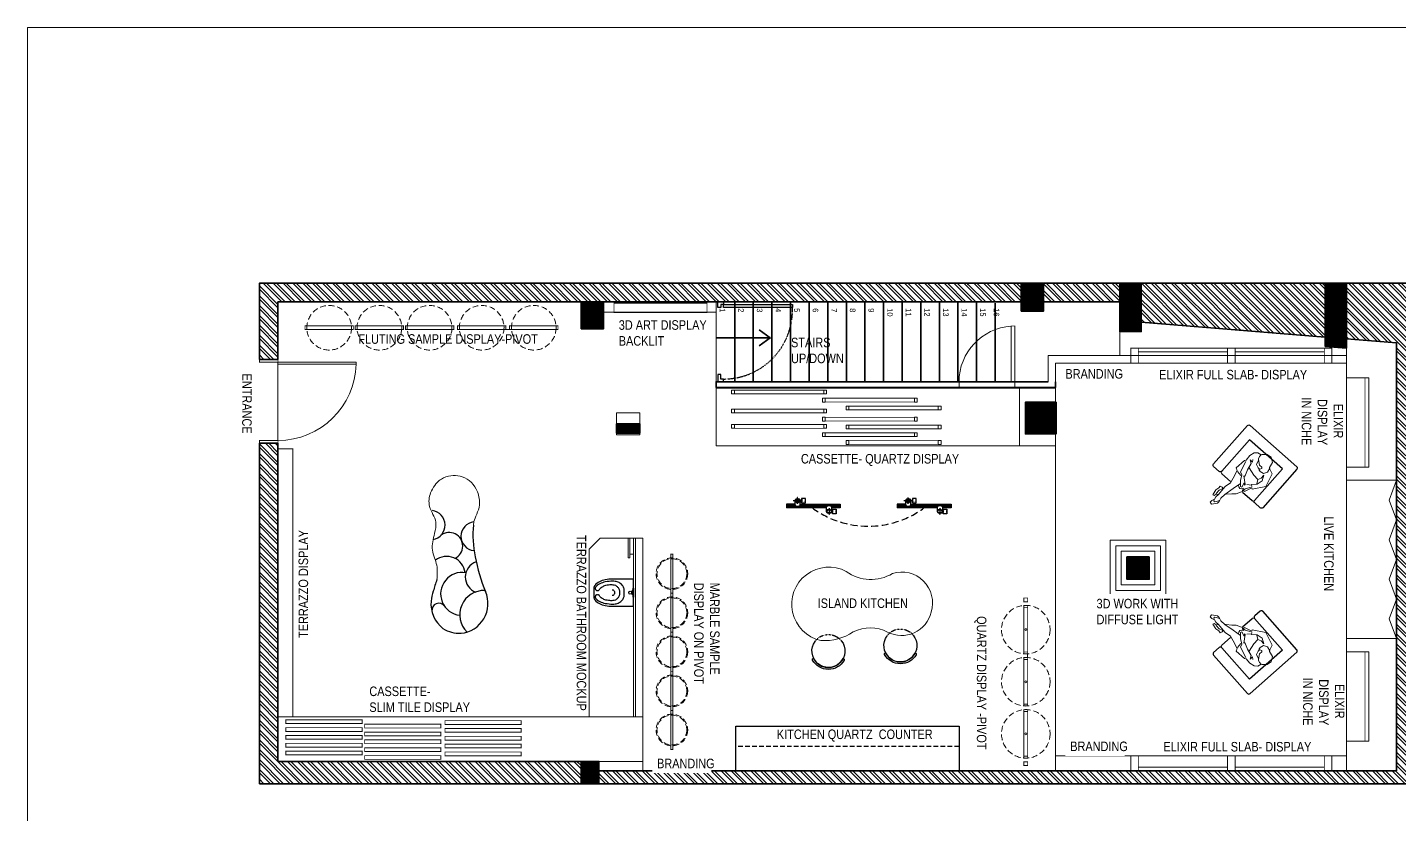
# Model space of a CAD drawing. Header units: inches. Extents: x -109431 to 29005, y -34715 to -1756.
# Drawn here: x -54968 to -54230, y -12244 to -11821 of the extents above; entities that cross this region are included whole.
import ezdxf
from ezdxf.lldxf.tags import DXFTag

# ---------------------------------------------------------------- set-up
doc = ezdxf.new("R2010")
doc.units = ezdxf.units.IN
doc.header["$LTSCALE"] = 0.05
doc.header["$MEASUREMENT"] = 0
doc.linetypes.add('A2-XREF-115_FURN$0$HIDDEN', pattern=[0.375, 0.25, -0.125])
doc.linetypes.add('ACAD_ISO03W100', pattern=[30, 12, -18])
for name, color, linetype, lineweight in [('A-PEOPLE', 12, 'Continuous', 20), ('Electrical ceiling fixture', 144, 'Continuous', 15), ('FURNITURE', 1, 'Continuous', 18), ('hatch', 7, 'Continuous', 25), ('WALL', 7, 'Continuous', 35)]:
    doc.layers.add(name, color=color, linetype=linetype, lineweight=lineweight)
for name, color, linetype in [('Column', 6, 'Continuous'), ('Dim', 4, 'Continuous'), ('Door', 3, 'Continuous'), ('Electrical Ceiling Fixtures', 150, 'Continuous'), ('Flooring Layout', 7, 'Continuous'), ('Furniture text & dimension', 7, 'Continuous'), ('T-furniture', 7, 'Continuous'), ('text', 4, 'Continuous')]:
    doc.layers.add(name, color=color, linetype=linetype)
doc.styles.add('4MMOF3-8', font='ARIALN.TTF', dxfattribs={"height": 5.12})
doc.styles.add('PDF Arial', font='arial.ttf')
doc.styles.get("Standard").update_dxf_attribs({"font": 'stylu.ttf', "height": 6})
tags = doc.linetypes.add('A2-XREF-115_FURN$0$DASHED', pattern=[0.75, 0.5, -0.25]).pattern_tags.tags
tags[6:7] = [DXFTag(74, 4), DXFTag(75, 0), DXFTag(340, '0'), DXFTag(46, 1.0), DXFTag(50, 0.0), DXFTag(44, 0.0), DXFTag(45, 0.0)]
tags[4:5] = [DXFTag(74, 4), DXFTag(75, 0), DXFTag(340, '0'), DXFTag(46, 1.0), DXFTag(50, 0.0), DXFTag(44, 0.0), DXFTag(45, 0.0)]
doc.dimstyles.new('STANDARD$0', dxfattribs={"dimscale": 0, "dimtxt": 4, "dimasz": 0.5, "dimexe": 0, "dimexo": 0, "dimgap": 0, "dimtad": 0, "dimzin": 0, "dimdsep": 46, "dimlunit": 4, "dimtxsty": 'Standard', "dimblk": 'ARCHTICK', "dimcen": 0.09375, "dimclrd": 256, "dimclre": 8, "dimclrt": 7, "dimadec": 0, "dimazin": 0, "dimtfac": 1, "dimtofl": 0, "dimtmove": 1, "dimatfit": 3, "dimldrblk": 'OBLIQUE', "dimfxl": 0.1875, "dimtolj": 1, "dimtzin": 0, "dimlwd": -1, "dimlwe": -1, "dimarcsym": 0})
pattern_1 = [(315, (-50452.6624, 72304.417), (2.65165043, 2.65165043), []), (315, (-50452.6624, 72302.6493), (2.65165043, 2.65165043), [])]
pattern_2 = [(315, (-50452.66244, 72304.41709), (0.08838834765, 0.08838834765), [])]

# ---------------------------------------------------------------- blocks, each defined once
blk = doc.blocks.new('_ArchTick')
at = {"color": 0, "const_width": 0.15}
blk.add_lwpolyline([(-0.5, -0.5), (0.5, 0.5)], dxfattribs=at)
blk = doc.blocks.new('A$7E7C19E2B201E1')
at = {"color": 11}
blk.add_lwpolyline([(-219, -370, 0.428876), (-236, -397, 0.57735), (245, -381, 0.536088), (227, -355, -0.615882)], format="xyb", close=True, dxfattribs=at)
at = {"color": 6}
blk.add_arc((0, -250), 250, 142.6792, 37.3208, dxfattribs=at)
at = {"color": 1, "linetype": 'ACAD_ISO03W100', "ltscale": 3}
blk.add_arc((0, -250), 250, 37.3028, 142.6972, dxfattribs=at)
blk = doc.blocks.new('A$C9f012d1b')
at = {"layer": 'A-PEOPLE', "color": 1, "lineweight": 0}
blk.add_lwpolyline([(736, 178), (755, 204), (786, 212), (795, 233), (715, 244), (669, 233), (639, 235), (631, 208), (637, 180), (597, 183), (509, 162), (437, 176), (326, 204), (305, 239), (156, 220), (137, 204), (59, 210), (-10, 187), (-44, 153), (-53, 99), (-65, 96), (-111, 42), (-120, -21), (-78, -82), (0, -99), (15, -116), (40, -183), (227, -232), (378, -120), (370, -103), (473, -63), (471, -51), (572, 4), (610, 46), (667, 101), (683, 113), (755, 119), (784, 115), (805, 109), (837, 111), (900, 159), (892, 191), (858, 191), (822, 178), (786, 183)], close=True, dxfattribs=at)
for points in [[(69, 145), (101, 122), (95, 168), (126, 122), (225, 105), (313, 71), (318, 86), (395, -5), (408, -2), (387, 23), (452, 6), (458, 23), (395, 80), (326, 115), (309, 157), (151, 197)], [(330, 193), (343, 120)], [(646, 193), (686, 210), (749, 210)], [(4, -108), (65, -120), (116, -91), (128, -40), (118, -7), (80, -30), (67, -19), (67, 25), (36, 65), (11, 94), (-19, 103), (-44, 101)], [(25, 82), (90, 61), (105, 14), (107, -11)], [(189, 107), (221, -11), (229, -91), (185, -110), (132, -110), (204, -145), (282, -122), (339, -68), (355, -91)], [(465, 56), (477, 40), (484, 12), (467, -9), (450, -21), (477, -26), (482, -34), (437, -45), (368, -91)], [(427, 54), (547, 82), (683, 113)], [(637, 180), (736, 178)], [(829, 174), (847, 164), (847, 151), (824, 132), (784, 111)], [(229, -91), (280, -118)], [(345, -74), (381, -23)]]:
    blk.add_lwpolyline(points, dxfattribs=at)
blk = doc.blocks.new('A$C26633AF0')
at = {"layer": 'T-furniture', "color": 11}
blk.add_lwpolyline([(0, 10.5, 0.049648), (0.42, 6.25, 0.06346), (1.49, 3.08, 0.103485), (3.38, 0.63, 0.178458), (5.1, 0), (9.9, 0, 0.178458), (11.62, 0.63, 0.103485), (13.51, 3.08, 0.06346), (14.58, 6.25, 0.049648), (15, 10.5), (15, 22), (0, 22)], format="xyb", close=True, dxfattribs=at)
at = {"layer": 'T-furniture', "color": 1}
blk.add_lwpolyline([(10.58, 0.94, 0.103485), (12.37, 3.25, 0.06346), (13.41, 6.33, 0.049648), (13.82, 10.5, 0.075858), (13.45, 12.95, 0.086069), (12.45, 14.9, 0.105985), (10.85, 16.27, 0.126201), (9.13, 16.72), (5.87, 16.72, 0.126201), (4.15, 16.27, 0.105985), (2.55, 14.9, 0.086069), (1.55, 12.95, 0.075858), (1.18, 10.5, 0.049648), (1.59, 6.33, 0.06346), (2.63, 3.25, 0.103485), (4.42, 0.94, 0.097511), (4.88, 0.75, 0.09808), (5.38, 0.75, 0.098895), (5.84, 0.93, 0.099479), (6.19, 1.28, 0.099479), (6.37, 1.73, 0.098895), (6.37, 2.23, 0.09808), (6.18, 2.69, 0.097511), (5.83, 3.04, -0.102445), (4.35, 4.55, -0.077884), (3.41, 6.69, -0.065096), (3.05, 9.46, -0.024284), (3.1, 10.5, -0.115331), (3.42, 11.88, -0.103946), (4.39, 13.11, -0.091071), (5.78, 13.9, -0.083675), (7.5, 14.19, -0.083675), (9.22, 13.9, -0.091071), (10.61, 13.11, -0.103946), (11.58, 11.88, -0.115331), (11.9, 10.5, -0.024284), (11.95, 9.46, -0.065096), (11.59, 6.69, -0.077884), (10.65, 4.55, -0.102445), (9.17, 3.04, 0.097511), (8.82, 2.69, 0.09808), (8.63, 2.23, 0.098895), (8.63, 1.73, 0.099479), (8.81, 1.28, 0.099479), (9.16, 0.93, 0.098895), (9.62, 0.75, 0.09808), (10.12, 0.75, 0.097511)], format="xyb", close=True, dxfattribs=at)
at = {"layer": 'T-furniture', "color": 1, "ltscale": 2}
for points in [[(5.08, 21.72), (5.08, 22), (9.92, 22), (9.92, 21.72)], [(6.09, 21.44), (6.09, 21.71), (8.68, 21.71), (8.68, 21.44)]]:
    blk.add_lwpolyline(points, close=True, dxfattribs=at)
at = {"layer": 'T-furniture', "color": 1}
blk.add_lwpolyline([(5.87, 10.04, -0.111064), (5.99, 10.58, -0.102841), (6.35, 11.05, -0.093011), (6.87, 11.35, -0.087082), (7.5, 11.47, -0.087082), (8.13, 11.35, -0.093011), (8.65, 11.05, -0.102841), (9.01, 10.58, -0.111064), (9.13, 10.04, -0.111064)], format="xyb", dxfattribs=at)
blk.add_circle((7.5, 20.12), 0.816, dxfattribs=at)
at = {"layer": 'T-furniture', "color": 1, "ltscale": 2}
blk.add_arc((7.39, 24.57), 3.39, 247.52123, 292.47877, dxfattribs=at)
blk = doc.blocks.new('TRACK 2 LIGHT')
at = {"layer": 'Electrical Ceiling Fixtures'}
for p, q in [((20360.59, -13284.99), (20360.59, -13280.49)), ((20360.59, -13280.49), (20362.6, -13280.49))]:
    blk.add_line(p, q, dxfattribs=at)
for points in [[(20360.59, -13280.49), (20360.59, -13284.99)], [(20361.28, -13280.49), (20361.28, -13285.22), (20361.28, -13285.14)], [(20361.9, -13302.26), (20361.9, -13280.49)], [(20362.6, -13301.95), (20362.6, -13280.49)], [(20360.35, -13286.46), (20357.02, -13286.46), (20357.02, -13286.38)], [(20357.49, -13290.72), (20357.49, -13288.71), (20359.89, -13288.71), (20359.89, -13290.8), (20357.49, -13290.72), (20357.49, -13290.64)], [(20358.73, -13287.78), (20358.65, -13287.78), (20358.57, -13287.78), (20358.49, -13287.7), (20358.42, -13287.7), (20358.42, -13287.62), (20358.34, -13287.62), (20358.34, -13287.54), (20358.26, -13287.54), (20358.26, -13287.47), (20358.18, -13287.47), (20358.18, -13287.39), (20358.18, -13287.31), (20358.11, -13287.31), (20358.11, -13287.23), (20358.11, -13287.16), (20358.03, -13287.16), (20358.03, -13287.08), (20358.03, -13287), (20358.03, -13286.92), (20357.95, -13286.85), (20357.95, -13286.77), (20357.95, -13286.69), (20357.95, -13286.61), (20357.95, -13286.54), (20357.95, -13286.46), (20357.95, -13286.38), (20357.95, -13286.3), (20357.95, -13286.23), (20357.95, -13286.15), (20357.95, -13286.07), (20358.03, -13286.07), (20358.03, -13285.99), (20358.03, -13285.92), (20358.03, -13285.84), (20358.11, -13285.76), (20358.11, -13285.68), (20358.11, -13285.61), (20358.18, -13285.61), (20358.18, -13285.53), (20358.18, -13285.45), (20358.26, -13285.45), (20358.26, -13285.37), (20358.34, -13285.37), (20358.34, -13285.3), (20358.42, -13285.3), (20358.49, -13285.22), (20358.57, -13285.22), (20358.65, -13285.22), (20358.65, -13285.14), (20358.73, -13285.14), (20358.73, -13285.22), (20358.8, -13285.22), (20358.88, -13285.22), (20358.96, -13285.22), (20358.96, -13285.3), (20359.04, -13285.3), (20359.04, -13285.37), (20359.11, -13285.37), (20359.11, -13285.45), (20359.19, -13285.45), (20359.19, -13285.53), (20359.27, -13285.53), (20359.27, -13285.61), (20359.27, -13285.68), (20359.35, -13285.68), (20359.35, -13285.76), (20359.35, -13285.84), (20359.35, -13285.92), (20359.42, -13285.92), (20359.42, -13285.99), (20359.42, -13286.07), (20359.42, -13286.15), (20359.42, -13286.23), (20359.42, -13286.3), (20359.42, -13286.38), (20359.5, -13286.38), (20359.5, -13286.46), (20359.5, -13286.54), (20359.42, -13286.61), (20359.42, -13286.69), (20359.42, -13286.77), (20359.42, -13286.85), (20359.42, -13286.92), (20359.42, -13287), (20359.35, -13287.08), (20359.35, -13287.16), (20359.35, -13287.23), (20359.27, -13287.31), (20359.27, -13287.39), (20359.19, -13287.39), (20359.19, -13287.47), (20359.19, -13287.54), (20359.11, -13287.54), (20359.11, -13287.62), (20359.04, -13287.62), (20359.04, -13287.7), (20358.96, -13287.7), (20358.88, -13287.7), (20358.88, -13287.78), (20358.8, -13287.78), (20358.73, -13287.78), (20358.73, -13287.7)], [(20358.73, -13288.71), (20358.73, -13284.21), (20358.73, -13284.13)], [(20358.73, -13284.99), (20360.66, -13284.99), (20361.13, -13285.14), (20361.44, -13285.53), (20361.67, -13286.15), (20361.67, -13286.77), (20361.44, -13287.39), (20361.13, -13287.85), (20360.74, -13287.93), (20358.73, -13288.01)], [(20360.59, -13287.93), (20360.59, -13309.47), (20362.6, -13309.47), (20362.6, -13304.98)], [(20361.28, -13287.7), (20361.28, -13309.47), (20361.9, -13309.47), (20361.9, -13304.67), (20361.9, -13304.59)], [(20364.46, -13304.98), (20362.44, -13304.98), (20362.06, -13304.82), (20361.75, -13304.43), (20361.51, -13303.81), (20361.51, -13303.12), (20361.75, -13302.57), (20362.06, -13302.11), (20362.44, -13301.95), (20364.46, -13301.95)], [(20362.83, -13303.5), (20366.09, -13303.43), (20366.09, -13303.35)], [(20364.46, -13302.19), (20364.54, -13302.19), (20364.61, -13302.19), (20364.69, -13302.19), (20364.69, -13302.26), (20364.77, -13302.26), (20364.77, -13302.34), (20364.85, -13302.34), (20364.85, -13302.42), (20364.92, -13302.42), (20364.92, -13302.5), (20365, -13302.5), (20365, -13302.57), (20365.08, -13302.65), (20365.08, -13302.73), (20365.08, -13302.81), (20365.16, -13302.81), (20365.16, -13302.88), (20365.16, -13302.96), (20365.16, -13303.04), (20365.16, -13303.12), (20365.23, -13303.12), (20365.23, -13303.19), (20365.23, -13303.27), (20365.23, -13303.35), (20365.23, -13303.43), (20365.23, -13303.5), (20365.23, -13303.58), (20365.23, -13303.66), (20365.23, -13303.74), (20365.23, -13303.81), (20365.16, -13303.89), (20365.16, -13303.97), (20365.16, -13304.05), (20365.16, -13304.12), (20365.08, -13304.12), (20365.08, -13304.2), (20365.08, -13304.28), (20365, -13304.36), (20365, -13304.43), (20364.92, -13304.43), (20364.92, -13304.51), (20364.85, -13304.59), (20364.77, -13304.67), (20364.69, -13304.67), (20364.69, -13304.74), (20364.61, -13304.74), (20364.54, -13304.74), (20364.46, -13304.74), (20364.38, -13304.74), (20364.3, -13304.74), (20364.23, -13304.74), (20364.23, -13304.67), (20364.15, -13304.67), (20364.15, -13304.59), (20364.07, -13304.59), (20364.07, -13304.51), (20363.99, -13304.51), (20363.99, -13304.43), (20363.92, -13304.36), (20363.92, -13304.28), (20363.84, -13304.28), (20363.84, -13304.2), (20363.84, -13304.12), (20363.84, -13304.05), (20363.76, -13304.05), (20363.76, -13303.97), (20363.76, -13303.89), (20363.76, -13303.81), (20363.76, -13303.74), (20363.68, -13303.66), (20363.68, -13303.58), (20363.68, -13303.5), (20363.68, -13303.43), (20363.68, -13303.35), (20363.68, -13303.27), (20363.76, -13303.19), (20363.76, -13303.12), (20363.76, -13303.04), (20363.76, -13302.96), (20363.76, -13302.88), (20363.84, -13302.88), (20363.84, -13302.81), (20363.84, -13302.73), (20363.84, -13302.65), (20363.92, -13302.65), (20363.92, -13302.57), (20363.92, -13302.5), (20363.99, -13302.5), (20363.99, -13302.42), (20364.07, -13302.42), (20364.07, -13302.34), (20364.15, -13302.34), (20364.15, -13302.26), (20364.23, -13302.26), (20364.23, -13302.19), (20364.3, -13302.19), (20364.38, -13302.19), (20364.46, -13302.19), (20364.46, -13302.11)], [(20365.7, -13307.3), (20365.7, -13305.29), (20363.3, -13305.29), (20363.3, -13307.3), (20365.7, -13307.3), (20365.7, -13307.22)]]:
    blk.add_lwpolyline(points, dxfattribs=at)
for points in [[(20358.73, -13288.01), (20358.26, -13287.85), (20357.95, -13287.39), (20357.8, -13286.85), (20357.8, -13286.15), (20357.95, -13285.53), (20358.26, -13285.14), (20358.73, -13284.99), (20359.11, -13285.14), (20359.42, -13285.53), (20359.66, -13286.15), (20359.66, -13286.77), (20359.42, -13287.39), (20359.11, -13287.85)], [(20364.46, -13301.95), (20364.85, -13302.11), (20365.23, -13302.5), (20365.39, -13303.12), (20365.39, -13303.81), (20365.23, -13304.36), (20364.92, -13304.82), (20364.46, -13304.98), (20364.07, -13304.82), (20363.76, -13304.43), (20363.53, -13303.81), (20363.53, -13303.12), (20363.68, -13302.5), (20364.07, -13302.11)]]:
    blk.add_lwpolyline(points, close=True, dxfattribs=at)
at = {"layer": 'Electrical Ceiling Fixtures', "char_height": 1.289, "attachment_point": 4, "rotation": 89.8002, "style": 'PDF Arial'}
for insert in [(20358.59, -13290.64), (20364.59, -13307.14)]:
    blk.add_mtext('L1', dxfattribs=dict(at, insert=insert))

msp = doc.modelspace()

# ---------------------------------------------------------------- hatches: boundary and pattern name
at = {"layer": 'Column', "ltscale": 0.25}
h = msp.add_hatch(dxfattribs=at)
h.set_pattern_fill('ANSI31', color=1, angle=270)
h.set_pattern_definition(pattern_2)
h.paths.add_polyline_path([(-54421.71491, -11973.88316), (-54421.71491, -11958.88316), (-54433.71491, -11958.88316), (-54433.71491, -11973.88316)])
h = msp.add_hatch(dxfattribs=at)
h.set_pattern_fill('ANSI31', color=1, angle=270)
h.set_pattern_definition(pattern_2)
h.paths.add_polyline_path([(-54369.21491, -11984.88316), (-54369.21491, -11958.88316), (-54380.71491, -11958.88316), (-54380.71491, -11984.88316)])
h = msp.add_hatch(dxfattribs=at)
h.set_pattern_fill('ANSI31', color=1, angle=270)
h.set_pattern_definition(pattern_2)
h.paths.add_polyline_path([(-54258.91861, -11993.76919), (-54258.91861, -11958.88316), (-54270.41861, -11958.88316), (-54270.41861, -11992.84269)])
h = msp.add_hatch(dxfattribs=at)
h.set_pattern_fill('ANSI31', color=1, angle=270)
h.paths.add_polyline_path([(-54658.21491, -11983.38316), (-54658.21491, -11968.88316), (-54670.21491, -11968.88316), (-54670.21491, -11983.38316)])
h = msp.add_hatch(dxfattribs=at)
h.set_pattern_fill('ANSI31', color=1, angle=270)
h.paths.add_polyline_path([(-54417.71494, -12039.88316), (-54417.71491, -12032.88316), (-54431.46491, -12032.88316), (-54431.46491, -12039.88316)])
h.paths.add_polyline_path([(-54414.96491, -12039.88316), (-54414.96491, -12032.88316), (-54417.71491, -12032.88316), (-54417.71494, -12039.88316)])
h.paths.add_polyline_path([(-54417.71491, -12032.88316), (-54414.96491, -12032.88316), (-54414.96491, -12022.88316), (-54431.46491, -12022.88316), (-54431.46491, -12032.88316)])
h = msp.add_hatch(dxfattribs=at)
h.set_pattern_fill('ANSI31', color=1, angle=270)
h.paths.add_polyline_path([(-54638.71491, -12039.38316), (-54638.71491, -12034.38316), (-54651.21491, -12034.38316), (-54651.21491, -12039.38316)])
h = msp.add_hatch(dxfattribs=at)
h.set_pattern_fill('ANSI31', color=1, angle=270)
h.paths.add_polyline_path([(-54369.21813, -12117.94444), (-54369.21813, -12105.94444), (-54376.91861, -12105.94444), (-54376.91861, -12117.94444)])
h.paths.add_polyline_path([(-54364.91861, -12117.94444), (-54364.91861, -12106.94444), (-54369.21813, -12106.94444), (-54369.21813, -12117.94444)])
h.paths.add_polyline_path([(-54364.91861, -12106.94444), (-54364.91861, -12105.94444), (-54369.21813, -12105.94444), (-54369.21813, -12106.94444)])
h = msp.add_hatch(dxfattribs=at)
h.set_pattern_fill('ANSI31', color=1, angle=270)
h.paths.add_polyline_path([(-54660.71534, -12227.88316), (-54660.71534, -12215.88316), (-54670.24885, -12215.88316), (-54670.24885, -12227.88316)])
at = {"layer": 'hatch', "ltscale": 0.25}
h = msp.add_hatch(dxfattribs=at)
h.set_pattern_fill('ANSI32', color=8, scale=10, angle=270)
h.set_pattern_definition(pattern_1)
h.paths.add_polyline_path([(-54670.21491, -11968.88316), (-54670.21491, -11958.88316), (-54843.21491, -11958.88316), (-54843.21491, -11999.88316), (-54833.21491, -11999.88316), (-54833.21491, -11968.88316)])
h = msp.add_hatch(dxfattribs=at)
h.set_pattern_fill('ANSI32', color=8, scale=10, angle=270)
h.set_pattern_definition(pattern_1)
h.paths.add_polyline_path([(-54658.21491, -11968.88316), (-54658.21491, -11958.88316), (-54670.21491, -11958.88316), (-54670.21491, -11968.88316)])
h = msp.add_hatch(dxfattribs=at)
h.set_pattern_fill('ANSI32', color=8, scale=10, angle=270)
h.set_pattern_definition(pattern_1)
h.paths.add_polyline_path([(-54231.91861, -11990.94444), (-54231.91861, -12220.94444), (-54660.71534, -12220.88316), (-54660.71534, -12227.88316), (-54221.91861, -12227.88316), (-54221.91861, -11958.88316), (-54404.69615, -11958.88316), (-54404.69615, -11968.88316), (-54380.71491, -11968.88316), (-54369.21491, -11968.88316), (-54369.21491, -11979.88316), (-54270.41861, -11987.84269), (-54258.91861, -11988.76919)])
h.paths.add_polyline_path([(-54259.33305, -11987.73849), (-54259.33305, -11994.82989), (-54251.09022, -11994.82989), (-54251.09022, -11987.73849)], flags=24)
h = msp.add_hatch(dxfattribs=at)
h.set_pattern_fill('ANSI32', color=8, scale=10, angle=270)
h.set_pattern_definition(pattern_1)
h.paths.add_polyline_path([(-54462.00485, -11968.88316), (-54462.00485, -11958.88316), (-54597.71491, -11958.88316), (-54639.21491, -11958.88316), (-54658.21491, -11958.88316), (-54658.21491, -11968.88316), (-54639.21491, -11968.88316), (-54597.71491, -11968.88316)])
h = msp.add_hatch(dxfattribs=at)
h.set_pattern_fill('ANSI32', color=8, scale=10, angle=270)
h.set_pattern_definition(pattern_1)
h.paths.add_polyline_path([(-54421.71491, -11973.88316), (-54421.71491, -11968.88316), (-54404.69615, -11968.88316), (-54404.69615, -11958.88316), (-54462.00485, -11958.88316), (-54462.00485, -11968.88316), (-54447.71491, -11968.88316), (-54433.71491, -11968.88316), (-54433.71491, -11973.88316)])
h = msp.add_hatch(dxfattribs=at)
h.set_pattern_fill('ANSI32', color=8, scale=10, angle=270)
h.set_pattern_definition(pattern_1)
h.paths.add_polyline_path([(-54670.24885, -12227.88316), (-54670.24885, -12215.88316), (-54833.21491, -12215.88316), (-54833.21491, -12044.88316), (-54843.21491, -12044.88316), (-54843.21491, -12227.88316)])

# ---------------------------------------------------------------- linework, layer by layer
at = {"color": 11}
for points in [[(-54285.5688, -12058.88597), (-54303.84411, -12079.5139, -0.414213562), (-54305.23351, -12079.59792), (-54308.18036, -12076.98716, -0.414213562), (-54308.26438, -12075.59776), (-54293.25252, -12058.65339), (-54310.94817, -12042.97593), (-54325.96004, -12059.9203, -0.414213562), (-54327.34944, -12060.00432), (-54330.29629, -12057.39356, -0.414213562), (-54330.38031, -12056.00416), (-54312.105, -12035.37623, -0.414213562), (-54310.7156, -12035.29221), (-54285.65282, -12057.49656, -0.414213562)], [(-54285.5688, -12155.82112), (-54303.84411, -12135.19319, 0.414213562), (-54305.23351, -12135.10917), (-54308.18036, -12137.71993, 0.414213562), (-54308.26438, -12139.10933), (-54293.25252, -12156.0537), (-54310.94817, -12171.73117), (-54325.96004, -12154.78679, 0.414213562), (-54327.34944, -12154.70277), (-54330.29629, -12157.31353, 0.414213562), (-54330.38031, -12158.70293), (-54312.105, -12179.33086, 0.414213562), (-54310.7156, -12179.41488), (-54285.65282, -12157.21053, 0.414213562)]]:
    msp.add_lwpolyline(points, format="xyb", close=True, dxfattribs=at)
at = {"color": 6}
for points in [[(-54314.70922, -12071.20291), (-54309.65378, -12075.68178, 0.414213562), (-54308.26438, -12075.59776), (-54293.25252, -12058.65339), (-54310.9336, -12042.98884), (-54325.94546, -12059.93321, 0.414213562), (-54325.86144, -12061.32261), (-54321.18383, -12065.46674)], [(-54314.70922, -12143.50418), (-54309.65378, -12139.02531, -0.414213562), (-54308.26438, -12139.10933), (-54293.25252, -12156.0537), (-54310.9336, -12171.71825), (-54325.94546, -12154.77388, -0.414213562), (-54325.86144, -12153.38448), (-54321.18383, -12149.24035)]]:
    msp.add_lwpolyline(points, format="xyb", dxfattribs=at)
at = {"color": 244, "lineweight": 30, "ltscale": 50, "true_color": 0x991b1e}
for centre, radius, start, end in [((-54751.35969, -12088.87434), 7.9465, 280.90039772, 81.90428503), ((-54727.1032, -12094.90585), 7.74125, 95.76788184, 264.32778076), ((-54741.17405, -12100.10887), 7.25568, 294.50387223, 127.97352409), ((-54670.09753, -12094.21092), 58.35224, 174.7125367, 191.52986751), ((-54742.50362, -12115.6026), 9.89371, 6.92579636, 128.02881407), ((-54723.83074, -12116.80271), 8.69852, 109.24907711, 249.62967375), ((-54624.1512, -12085.50695), 105.11319, 191.17263727, 201.85793881), ((-54734.23666, -12125.84428), 11.53989, 79.90649738, 263.5789485), ((-54721.57791, -12133.62812), 29.60893, 161.86525537, 172.40765028), ((-54679.289, -12142.30846), 72.66532, 160.57748444, 165.74235117), ((-54722.50466, -12137.05371), 13.02511, 87.54446928, 225.66581787), ((-54736.32969, -12131.09926), 15.98454, 275.45789924, 23.82938787), ((-54734.13815, -12131.15778), 16.8509, 175.09195414, 231.91624339), ((-54746.75445, -12134.59421), 3.73294, 35.29785122, 188.70555626), ((-54735.67657, -12130.72305), 16.31136, 237.11874732, 273.04774605)]:
    msp.add_arc(centre, radius, start, end, dxfattribs=at)
at = {"layer": 'Door', "ltscale": 0.25}
for points in [[(-54596.70642, -11971.88316), (-54596.70642, -11968.88316), (-54593.70642, -11968.88316), (-54593.70642, -11970.38316), (-54595.20642, -11970.38316), (-54595.20642, -11971.88316)], [(-54556.70642, -11970.38316), (-54556.70642, -11971.88316), (-54593.70642, -11971.88316), (-54593.70642, -11970.38316)], [(-54596.70642, -12007.88316), (-54596.70642, -12011.88316), (-54593.70642, -12011.88316), (-54593.70642, -12010.38316), (-54595.20642, -12010.38316), (-54595.20642, -12007.88316)]]:
    msp.add_lwpolyline(points, close=True, dxfattribs=at)
at = {"layer": 'Door', "linetype": 'ACAD_ISO03W100', "ltscale": 0.25}
msp.add_arc((-54593.76564, -11973.27569), 37.10751, 270.09143649, 2.92343502, dxfattribs=at)
at = {"layer": 'Flooring Layout', "linetype": 'A2-XREF-115_FURN$0$HIDDEN', "ltscale": 300}
msp.add_arc((-54515.9617, -12038.95245), 50.53092, 233.61467785, 306.38532215, dxfattribs=at)
at = {"layer": 'FURNITURE', "ltscale": 50}
for p, q in [((-54833.21491, -11968.88316), (-54670.21491, -11968.88316)), ((-54597.65846, -12046.21542), (-54597.71491, -11968.88316)), ((-54708.71491, -11983.813), (-54710.71491, -11983.813)), ((-54380.71491, -11984.88316), (-54380.71491, -11997.76913)), ((-54382.63642, -11997.76913), (-54419.27966, -11997.76913)), ((-54419.27966, -11997.76913), (-54419.27966, -12011.88316)), ((-54258.9518, -11997.76913), (-54382.63642, -11997.76913)), ((-54258.9518, -12220.94058), (-54258.9518, -11993.76651)), ((-54833.21491, -12001.38316), (-54791.21491, -12001.38316)), ((-54833.21491, -12001.38316), (-54833.21491, -12043.38316)), ((-54791.21491, -12002.38316), (-54833.21491, -12002.38316)), ((-54791.21491, -12001.38316), (-54791.21491, -12002.38316)), ((-54382.63642, -12001.76913), (-54415.27966, -12001.76913)), ((-54415.27966, -12001.76913), (-54415.27966, -12015.21542)), ((-54258.9518, -12001.76913), (-54382.63642, -12001.76913)), ((-54266.77787, -12001.76913), (-54258.9518, -12001.76913)), ((-54467.15201, -12011.88316), (-54467.15201, -12014.88316)), ((-54437.15201, -12011.88316), (-54437.15201, -12014.88316)), ((-54246.93621, -12009.76741), (-54258.9518, -12009.76913)), ((-54246.93621, -12057.76741), (-54246.93621, -12009.76741)), ((-54434.65846, -12015.21542), (-54415.27966, -12015.21542)), ((-54434.65846, -12046.21542), (-54415.27966, -12046.21542)), ((-54246.93621, -12057.76741), (-54258.94494, -12057.76913)), ((-54258.93621, -12064.81219), (-54231.91962, -12064.81219)), ((-54231.91962, -12064.81219), (-54235.91949, -12075.44583)), ((-54231.91962, -12064.81219), (-54231.91861, -12149.88096)), ((-54231.91962, -12086.07948), (-54235.91949, -12075.44583)), ((-54231.91962, -12086.07948), (-54235.91949, -12096.71312)), ((-54666.03724, -12101.88316), (-54660.03724, -12095.88316)), ((-54666.03724, -12101.88316), (-54666.03724, -12180.24553)), ((-54666.03724, -12101.88316), (-54666.03724, -12191.88316)), ((-54641.03724, -12095.88316), (-54660.03724, -12095.88316)), ((-54645.03724, -12106.54316), (-54645.03724, -12095.88316)), ((-54644.03724, -12095.88316), (-54644.03724, -12106.54316)), ((-54642.03724, -12095.88316), (-54642.03724, -12191.88316)), ((-54637.03724, -12095.88316), (-54641.03724, -12095.88316)), ((-54641.03724, -12095.88316), (-54641.03724, -12107.52078)), ((-54637.03724, -12191.88316), (-54637.03724, -12095.88316)), ((-54231.91962, -12107.34677), (-54235.91949, -12096.71312)), ((-54645.03724, -12106.54316), (-54644.03724, -12106.54316)), ((-54644.03724, -12104.54316), (-54642.03724, -12104.54316)), ((-54642.03724, -12105.17938), (-54642.03724, -12145.17938)), ((-54231.91912, -12107.34658), (-54235.91899, -12117.98022)), ((-54231.91912, -12128.61386), (-54235.91899, -12117.98022)), ((-54231.91912, -12128.61386), (-54235.91899, -12139.24751)), ((-54231.91912, -12149.88115), (-54235.91899, -12139.24751)), ((-54258.93521, -12149.88096), (-54231.91861, -12149.88096)), ((-54258.93521, -12149.88096), (-54246.93521, -12149.88096)), ((-54430.25399, -12158.06193), (-54430.25399, -12160.06193)), ((-54246.93521, -12156.92574), (-54258.94393, -12156.92403)), ((-54246.93521, -12156.92574), (-54246.93521, -12204.92574)), ((-54671.65432, -12191.88316), (-54637.03724, -12191.88316)), ((-54246.93521, -12204.92574), (-54258.95079, -12204.92402)), ((-54637.03724, -12208.15701), (-54637.03906, -12220.88654)), ((-54258.9518, -12212.92402), (-54415.27966, -12212.92402)), ((-54266.77859, -12212.92402), (-54258.9518, -12212.92402)), ((-54246.93521, -12220.9423), (-54246.93521, -12220.94444))]:
    msp.add_line(p, q, dxfattribs=at)
at = {"layer": 'FURNITURE', "linetype": 'A2-XREF-115_FURN$0$DASHED', "ltscale": 250}
msp.add_line((-54415.27966, -12015.21542), (-54415.27966, -12220.91824), dxfattribs=at)
at = {"layer": 'FURNITURE', "ltscale": 50}
for points in [[(-54597.71491, -11968.88316), (-54658.21491, -11968.88316), (-54658.21491, -11974.53221), (-54597.71491, -11974.53221)], [(-54597.65846, -12015.21542), (-54434.65846, -12015.21542), (-54434.65846, -12046.21542), (-54597.65846, -12046.21542)], [(-54587.89178, -12018.33882), (-54589.39178, -12018.33882), (-54589.39178, -12016.33882), (-54587.89178, -12016.33882)], [(-54539.09734, -12022.73098), (-54540.59734, -12022.73098), (-54540.59734, -12020.73098), (-54539.09734, -12020.73098)], [(-54539.89178, -12018.33882), (-54538.39178, -12018.33882), (-54538.39178, -12016.33882), (-54539.89178, -12016.33882)], [(-54491.09734, -12022.73098), (-54489.59734, -12022.73098), (-54489.59734, -12020.73098), (-54491.09734, -12020.73098)], [(-54651.21491, -12028.46702), (-54638.71491, -12028.46702), (-54638.71491, -12040.29929), (-54651.21491, -12040.29929)], [(-54587.89178, -12028.55139), (-54589.39178, -12028.55139), (-54589.39178, -12026.55139), (-54587.89178, -12026.55139)], [(-54539.89178, -12028.55139), (-54538.39178, -12028.55139), (-54538.39178, -12026.55139), (-54539.89178, -12026.55139)], [(-54526.30566, -12026.97165), (-54527.80566, -12026.97165), (-54527.80566, -12024.97165), (-54526.30566, -12024.97165)], [(-54478.30566, -12026.97165), (-54476.80566, -12026.97165), (-54476.80566, -12024.97165), (-54478.30566, -12024.97165)], [(-54587.89178, -12036.76396), (-54589.39178, -12036.76396), (-54589.39178, -12034.76396), (-54587.89178, -12034.76396)], [(-54539.09734, -12032.94355), (-54540.59734, -12032.94355), (-54540.59734, -12030.94355), (-54539.09734, -12030.94355)], [(-54539.89178, -12036.85696), (-54538.39178, -12036.85696), (-54538.39178, -12034.85696), (-54539.89178, -12034.85696)], [(-54526.30566, -12037.18422), (-54527.80566, -12037.18422), (-54527.80566, -12035.18422), (-54526.30566, -12035.18422)], [(-54491.09734, -12032.94355), (-54489.59734, -12032.94355), (-54489.59734, -12030.94355), (-54491.09734, -12030.94355)], [(-54478.30566, -12037.18422), (-54476.80566, -12037.18422), (-54476.80566, -12035.18422), (-54478.30566, -12035.18422)], [(-54539.09734, -12041.24912), (-54540.59734, -12041.24912), (-54540.59734, -12039.24912), (-54539.09734, -12039.24912)], [(-54526.30566, -12045.48979), (-54527.80566, -12045.48979), (-54527.80566, -12043.48979), (-54526.30566, -12043.48979)], [(-54491.09734, -12041.24912), (-54489.59734, -12041.24912), (-54489.59734, -12039.24912), (-54491.09734, -12039.24912)], [(-54478.30566, -12045.48979), (-54476.80566, -12045.48979), (-54476.80566, -12043.48979), (-54478.30566, -12043.48979)], [(-54385.91861, -12096.94444), (-54355.91861, -12096.94444), (-54355.91861, -12126.94444), (-54385.91861, -12126.94444)], [(-54382.91861, -12099.94444), (-54358.91861, -12099.94444), (-54358.91861, -12123.94444), (-54382.91861, -12123.94444)], [(-54379.91861, -12102.94444), (-54361.91861, -12102.94444), (-54361.91861, -12120.94444), (-54379.91861, -12120.94444)], [(-54376.91861, -12105.94444), (-54364.91861, -12105.94444), (-54364.91861, -12117.94444), (-54376.91861, -12117.94444)]]:
    msp.add_lwpolyline(points, close=True, dxfattribs=at)
at = {"layer": 'FURNITURE', "ltscale": 50, "const_width": 0.5}
for points in [[(-54602.61372, -11974.62505), (-54602.61372, -11969.62505), (-54652.61372, -11969.62505), (-54652.61372, -11974.62505), (-54602.61372, -11974.62505)], [(-54817.7046, -11983.813), (-54818.7046, -11983.813), (-54818.7046, -11981.813), (-54817.7046, -11981.813), (-54817.7046, -11983.813)], [(-54793.7046, -11983.813), (-54792.7046, -11983.813), (-54792.7046, -11981.813), (-54793.7046, -11981.813), (-54793.7046, -11983.813)], [(-54790.70976, -11983.813), (-54791.70976, -11983.813), (-54791.70976, -11981.813), (-54790.70976, -11981.813), (-54790.70976, -11983.813)], [(-54766.70976, -11983.813), (-54765.70976, -11983.813), (-54765.70976, -11981.813), (-54766.70976, -11981.813), (-54766.70976, -11983.813)], [(-54763.71491, -11983.813), (-54764.71491, -11983.813), (-54764.71491, -11981.813), (-54763.71491, -11981.813), (-54763.71491, -11983.813)], [(-54739.71491, -11983.813), (-54738.71491, -11983.813), (-54738.71491, -11981.813), (-54739.71491, -11981.813), (-54739.71491, -11983.813)], [(-54735.71491, -11983.813), (-54736.71491, -11983.813), (-54736.71491, -11981.813), (-54735.71491, -11981.813), (-54735.71491, -11983.813)], [(-54711.71491, -11983.813), (-54710.71491, -11983.813), (-54710.71491, -11981.813), (-54711.71491, -11981.813), (-54711.71491, -11983.813)], [(-54707.71491, -11983.813), (-54708.71491, -11983.813), (-54708.71491, -11981.813), (-54707.71491, -11981.813), (-54707.71491, -11983.813)], [(-54683.71491, -11983.813), (-54682.71491, -11983.813), (-54682.71491, -11981.813), (-54683.71491, -11981.813), (-54683.71491, -11983.813)], [(-54437.15201, -12011.88316), (-54437.15201, -11981.88316), (-54439.15201, -11981.88316), (-54439.15201, -12011.88316)], [(-54833.21491, -12001.38316), (-54843.21491, -12001.38316), (-54843.21491, -11999.88316), (-54833.21491, -11999.88316), (-54833.21491, -12001.38316)], [(-54370.77787, -11993.76913), (-54374.77787, -11993.76913), (-54374.77787, -12001.76913), (-54370.77787, -12001.76913), (-54370.77787, -11993.76913)], [(-54322.77787, -11993.76913), (-54370.77787, -11993.76913), (-54370.77787, -11995.76913), (-54322.77787, -11995.76913), (-54322.77787, -11993.76913)], [(-54318.77787, -11993.76913), (-54322.77787, -11993.76913), (-54322.77787, -12001.76913), (-54318.77787, -12001.76913), (-54318.77787, -11993.76913)], [(-54322.77787, -11993.76913), (-54318.77787, -11993.76913), (-54318.77787, -12001.76913), (-54322.77787, -12001.76913), (-54322.77787, -11993.76913)], [(-54270.77787, -11993.76913), (-54318.77787, -11993.76913), (-54318.77787, -11995.76913), (-54270.77787, -11995.76913), (-54270.77787, -11993.76913)], [(-54270.77787, -11993.76913), (-54266.77787, -11993.76913), (-54266.77787, -12001.76913), (-54270.77787, -12001.76913), (-54270.77787, -11993.76913)], [(-54246.93621, -12009.76741), (-54246.93621, -12057.76741), (-54248.93621, -12057.76741), (-54248.93621, -12009.76741), (-54246.93621, -12009.76741)], [(-54539.89178, -12018.33882), (-54539.89178, -12016.33882), (-54587.89178, -12016.33882), (-54587.89178, -12018.33882), (-54539.89178, -12018.33882)], [(-54491.09734, -12022.73098), (-54491.09734, -12020.73098), (-54539.09734, -12020.73098), (-54539.09734, -12022.73098), (-54491.09734, -12022.73098)], [(-54539.89178, -12028.55139), (-54539.89178, -12026.55139), (-54587.89178, -12026.55139), (-54587.89178, -12028.55139), (-54539.89178, -12028.55139)], [(-54478.30566, -12026.97165), (-54478.30566, -12024.97165), (-54526.30566, -12024.97165), (-54526.30566, -12026.97165), (-54478.30566, -12026.97165)], [(-54539.89178, -12036.85696), (-54539.89178, -12034.85696), (-54587.89178, -12034.85696), (-54587.89178, -12036.85696), (-54539.89178, -12036.85696)], [(-54491.09734, -12032.94355), (-54491.09734, -12030.94355), (-54539.09734, -12030.94355), (-54539.09734, -12032.94355), (-54491.09734, -12032.94355)], [(-54478.30566, -12037.18422), (-54478.30566, -12035.18422), (-54526.30566, -12035.18422), (-54526.30566, -12037.18422), (-54478.30566, -12037.18422)], [(-54833.21491, -12044.88316), (-54843.21491, -12044.88316), (-54843.21491, -12043.38316), (-54833.21491, -12043.38316), (-54833.21491, -12044.88316)], [(-54491.09734, -12041.24912), (-54491.09734, -12039.24912), (-54539.09734, -12039.24912), (-54539.09734, -12041.24912), (-54491.09734, -12041.24912)], [(-54478.30566, -12045.48979), (-54478.30566, -12043.48979), (-54526.30566, -12043.48979), (-54526.30566, -12045.48979), (-54478.30566, -12045.48979)], [(-54825.21491, -12191.88316), (-54833.21491, -12191.88316), (-54833.21491, -12047.88316), (-54825.21491, -12047.88316), (-54825.21491, -12191.88316)], [(-54430.25399, -12128.06193), (-54430.25399, -12130.06193), (-54432.25399, -12130.06193), (-54432.25399, -12128.06193), (-54430.25399, -12128.06193)], [(-54430.25399, -12133.06193), (-54430.25399, -12132.06193), (-54432.25399, -12132.06193), (-54432.25399, -12133.06193), (-54430.25399, -12133.06193)], [(-54430.25399, -12157.06193), (-54430.25399, -12158.06193), (-54432.25399, -12158.06193), (-54432.25399, -12157.06193), (-54430.25399, -12157.06193)], [(-54430.25399, -12161.06193), (-54430.25399, -12160.06193), (-54432.25399, -12160.06193), (-54432.25399, -12161.06193), (-54430.25399, -12161.06193)], [(-54246.93521, -12204.92574), (-54246.93521, -12156.92574), (-54248.93521, -12156.92574), (-54248.93521, -12204.92574), (-54246.93521, -12204.92574)], [(-54430.25399, -12185.06193), (-54430.25399, -12186.06193), (-54432.25399, -12186.06193), (-54432.25399, -12185.06193), (-54430.25399, -12185.06193)], [(-54430.25399, -12189.06193), (-54430.25399, -12188.06193), (-54432.25399, -12188.06193), (-54432.25399, -12189.06193), (-54430.25399, -12189.06193)], [(-54828.99397, -12193.52756), (-54828.99397, -12195.52756), (-54787.99397, -12195.52756), (-54787.99397, -12193.52756), (-54828.99397, -12193.52756)], [(-54828.99397, -12197.74096), (-54828.99397, -12199.74096), (-54787.99397, -12199.74096), (-54787.99397, -12197.74096), (-54828.99397, -12197.74096)], [(-54786.62631, -12195.91801), (-54786.62631, -12197.91801), (-54745.62631, -12197.91801), (-54745.62631, -12195.91801), (-54786.62631, -12195.91801)], [(-54743.43465, -12193.97244), (-54743.43465, -12195.97244), (-54702.43465, -12195.97244), (-54702.43465, -12193.97244), (-54743.43465, -12193.97244)], [(-54743.43465, -12198.18583), (-54743.43465, -12200.18583), (-54702.43465, -12200.18583), (-54702.43465, -12198.18583), (-54743.43465, -12198.18583)], [(-54828.99397, -12201.95435), (-54828.99397, -12203.95435), (-54787.99397, -12203.95435), (-54787.99397, -12201.95435), (-54828.99397, -12201.95435)], [(-54828.99397, -12206.16775), (-54828.99397, -12208.16775), (-54787.99397, -12208.16775), (-54787.99397, -12206.16775), (-54828.99397, -12206.16775)], [(-54786.62631, -12200.1314), (-54786.62631, -12202.1314), (-54745.62631, -12202.1314), (-54745.62631, -12200.1314), (-54786.62631, -12200.1314)], [(-54786.62631, -12204.3448), (-54786.62631, -12206.3448), (-54745.62631, -12206.3448), (-54745.62631, -12204.3448), (-54786.62631, -12204.3448)], [(-54743.43465, -12202.39923), (-54743.43465, -12204.39923), (-54702.43465, -12204.39923), (-54702.43465, -12202.39923), (-54743.43465, -12202.39923)], [(-54828.99397, -12210.38114), (-54828.99397, -12212.38114), (-54787.99397, -12212.38114), (-54787.99397, -12210.38114), (-54828.99397, -12210.38114)], [(-54786.62631, -12208.55819), (-54786.62631, -12210.55819), (-54745.62631, -12210.55819), (-54745.62631, -12208.55819), (-54786.62631, -12208.55819)], [(-54786.62631, -12212.77158), (-54786.62631, -12214.77158), (-54745.62631, -12214.77158), (-54745.62631, -12212.77158), (-54786.62631, -12212.77158)], [(-54743.43465, -12206.61262), (-54743.43465, -12208.61262), (-54702.43465, -12208.61262), (-54702.43465, -12206.61262), (-54743.43465, -12206.61262)], [(-54743.43465, -12210.82602), (-54743.43465, -12212.82602), (-54702.43465, -12212.82602), (-54702.43465, -12210.82602), (-54743.43465, -12210.82602)], [(-54430.25399, -12213.06193), (-54430.25399, -12214.06193), (-54432.25399, -12214.06193), (-54432.25399, -12213.06193), (-54430.25399, -12213.06193)], [(-54370.77859, -12220.92402), (-54374.77859, -12220.92402), (-54374.77859, -12212.92402), (-54370.77859, -12212.92402), (-54370.77859, -12220.92402)], [(-54318.77859, -12220.92402), (-54322.77859, -12220.92402), (-54322.77859, -12212.92402), (-54318.77859, -12212.92402), (-54318.77859, -12220.92402)], [(-54322.77859, -12220.92402), (-54318.77859, -12220.92402), (-54318.77859, -12212.92402), (-54322.77859, -12212.92402), (-54322.77859, -12220.92402)], [(-54270.77859, -12220.92402), (-54266.77859, -12220.92402), (-54266.77859, -12212.92402), (-54270.77859, -12212.92402), (-54270.77859, -12220.92402)], [(-54430.25399, -12218.06193), (-54430.25399, -12216.06193), (-54432.25399, -12216.06193), (-54432.25399, -12218.06193), (-54430.25399, -12218.06193)], [(-54322.77859, -12220.92402), (-54370.77859, -12220.92402), (-54370.77859, -12218.92402), (-54322.77859, -12218.92402), (-54322.77859, -12220.92402)], [(-54270.77859, -12220.92402), (-54318.77859, -12220.92402), (-54318.77859, -12218.92402), (-54270.77859, -12218.92402), (-54270.77859, -12220.92402)]]:
    msp.add_lwpolyline(points, dxfattribs=at)
for points in [[(-54817.7046, -11983.813), (-54793.7046, -11983.813), (-54793.7046, -11981.813), (-54817.7046, -11981.813)], [(-54790.70976, -11983.813), (-54766.70976, -11983.813), (-54766.70976, -11981.813), (-54790.70976, -11981.813)], [(-54763.71491, -11983.813), (-54739.71491, -11983.813), (-54739.71491, -11981.813), (-54763.71491, -11981.813)], [(-54711.71491, -11983.813), (-54735.71491, -11983.813), (-54735.71491, -11981.813), (-54711.71491, -11981.813)], [(-54683.71491, -11983.813), (-54707.71491, -11983.813), (-54707.71491, -11981.813), (-54683.71491, -11981.813)], [(-54621.99112, -12104.48225), (-54621.99112, -12125.48225), (-54620.99112, -12125.48225), (-54620.99112, -12104.48225)], [(-54621.99112, -12146.48225), (-54621.99112, -12125.48225), (-54620.99112, -12125.48225), (-54620.99112, -12146.48225)], [(-54430.25399, -12133.06193), (-54430.25399, -12157.06193), (-54432.25399, -12157.06193), (-54432.25399, -12133.06193)], [(-54621.99112, -12167.48225), (-54621.99112, -12146.48225), (-54620.99112, -12146.48225), (-54620.99112, -12167.48225)], [(-54430.25399, -12161.06193), (-54430.25399, -12185.06193), (-54432.25399, -12185.06193), (-54432.25399, -12161.06193)], [(-54621.99112, -12188.48225), (-54621.99112, -12167.48225), (-54620.99112, -12167.48225), (-54620.99112, -12188.48225)], [(-54430.25399, -12213.06193), (-54430.25399, -12189.06193), (-54432.25399, -12189.06193), (-54432.25399, -12213.06193)], [(-54637.03724, -12191.88316), (-54833.21491, -12191.88316), (-54833.21491, -12215.88316), (-54637.03724, -12215.88316)]]:
    msp.add_lwpolyline(points, close=True, dxfattribs=at)
at = {"layer": 'FURNITURE', "ltscale": 50}
for points in [[(-54641.03724, -12095.88316), (-54641.03724, -12191.88316)], [(-54637.03724, -12112.15701), (-54637.03724, -12208.15701)]]:
    msp.add_lwpolyline(points, dxfattribs=at)
at = {"layer": 'FURNITURE', "color": 252, "linetype": 'A2-XREF-115_FURN$0$HIDDEN', "ltscale": 250, "true_color": 0x939598}
for centre, radius in [((-54805.7046, -11982.813), 12), ((-54778.70976, -11982.813), 12), ((-54751.71491, -11982.813), 12), ((-54723.71491, -11982.813), 12), ((-54695.71491, -11982.813), 12), ((-54621.49112, -12114.98225), 8.5), ((-54621.49112, -12114.98225), 8), ((-54621.49112, -12135.98225), 8.5), ((-54621.49112, -12135.98225), 8), ((-54431.25399, -12145.06193), 13.0384), ((-54621.49112, -12156.98225), 8.5), ((-54621.49112, -12156.98225), 8), ((-54431.25399, -12173.06193), 13.0384), ((-54621.49112, -12177.98225), 8.5), ((-54621.49112, -12177.98225), 8), ((-54621.49112, -12198.98225), 8.5), ((-54621.49112, -12198.98225), 8), ((-54431.25399, -12201.06193), 13.0384)]:
    msp.add_circle(centre, radius, dxfattribs=at)
at = {"layer": 'FURNITURE', "ltscale": 50}
for centre in [(-54431.25399, -12145.06193), (-54431.25399, -12173.06193), (-54431.25399, -12201.06193)]:
    msp.add_circle(centre, 0.5, dxfattribs=at)
for centre, radius, start, end in [((-54437.15201, -12011.88316), 30, 93.82255373, 180), ((-54833.22343, -12001.36223), 42.02093, 270.0116194, 358.60782621), ((-54537.11759, -12131.4124), 19.96251, 62.0016632, 257.7526118), ((-54514.47707, -12095.38615), 22.68561, 234.20284468, 300.65451919), ((-54497.92177, -12130.6657), 16.53465, 342.5386809, 107.56085066), ((-54498.05815, -12131.88876), 16.34244, 242.68511671, 346.77644014), ((-54539.47579, -12123.24198), 27.74214, 266.12147089, 303.99861234), ((-54514.92093, -12163.99537), 19.92378, 61.96774634, 116.99031906)]:
    msp.add_arc(centre, radius, start, end, dxfattribs=at)
msp.add_open_spline([(-54748.99416, -12067.58815), (-54747.30677, -12065.27972), (-54742.56232, -12062.08374), (-54733.08299, -12061.61368), (-54725.81814, -12068.77427), (-54724.04272, -12079.86156), (-54727.71939, -12085.12759), (-54728.04307, -12087.85164), (-54728.20148, -12088.8336)], degree=3, knots=[0, 0, 0, 0, 4.727627445, 14.588807337, 26.149199983, 32.71573748, 43.306286294, 45.304901276, 45.304901276, 45.304901276, 45.304901276], dxfattribs=at)
for points in [[(-54749.05691, -12093.30756), (-54748.35158, -12087.33616), (-54751.71567, -12078.81338), (-54751.17311, -12071.48488), (-54748.99416, -12067.58815)], [(-54747.81908, -12118.14494), (-54747.86328, -12110.46184), (-54750.1965, -12102.31877), (-54749.05691, -12093.30756)]]:
    msp.add_spline(points, degree=3, dxfattribs=at)
at = {"layer": 'Furniture text & dimension', "linetype": 'A2-XREF-115_FURN$0$HIDDEN', "ltscale": 200}
msp.add_line((-54467.10871, -12207.91077), (-54587.10871, -12207.91077), dxfattribs=at)
at = {"layer": 'Furniture text & dimension', "ltscale": 50}
msp.add_lwpolyline([(-54587.10871, -12196.91077), (-54467.10871, -12196.91077), (-54467.10871, -12220.91077), (-54587.10871, -12220.91077)], close=True, dxfattribs=at)
at = {"layer": 'WALL', "ltscale": 0.25}
for p, q in [((-54833.21491, -12044.88316), (-54833.21491, -12215.88316)), ((-54833.21491, -12215.88316), (-54667.21491, -12215.88316)), ((-54667.21491, -12215.88316), (-54660.71491, -12215.88316)), ((-54660.71491, -12215.88316), (-54660.71491, -12220.88316)), ((-54660.71491, -12220.88316), (-54231.91861, -12220.94444)), ((-54843.21491, -12227.88316), (-54221.91861, -12227.88316))]:
    msp.add_line(p, q, dxfattribs=at)
for points in [[(-54843.21491, -11999.88316), (-54843.21491, -11958.88316), (-54658.21491, -11958.88316)], [(-54658.21491, -11958.88316), (-54639.21491, -11958.88316), (-54597.71491, -11958.88316), (-54221.91861, -11958.88316)], [(-54270.41861, -11958.88316), (-54270.41861, -11992.84269)], [(-54258.91861, -11958.88316), (-54258.91861, -11993.76919)], [(-54833.21491, -11999.88316), (-54833.21491, -11968.88316)], [(-54833.21491, -11968.88316), (-54658.21491, -11968.88316)], [(-54658.21491, -11968.88316), (-54639.21491, -11968.88316), (-54597.71491, -11968.88316), (-54447.71491, -11968.88316)], [(-54447.71491, -11968.88316), (-54433.71491, -11968.88316), (-54433.71491, -11973.88316), (-54421.71491, -11973.88316), (-54421.71491, -11968.88316), (-54380.71491, -11968.88316), (-54380.71491, -11984.88316), (-54369.21491, -11984.88316), (-54369.21491, -11979.88316), (-54369.21491, -11979.88316)], [(-54369.21491, -11979.88316), (-54270.41861, -11987.84269)], [(-54258.91861, -11988.76919), (-54231.91861, -11990.94444)], [(-54231.91861, -12220.94444), (-54231.91861, -11990.94444)], [(-54270.41861, -11992.84269), (-54258.91861, -11993.76919)], [(-54843.21491, -11999.88316), (-54833.21491, -11999.88316)], [(-54419.27966, -12011.88316), (-54597.71491, -12011.88316), (-54597.71491, -12014.88316), (-54415.27966, -12014.88316)], [(-54415.27966, -12014.88316), (-54415.27966, -12011.88316)], [(-54414.96491, -12022.88316), (-54414.96491, -12039.88316), (-54431.46491, -12039.88316), (-54431.46491, -12022.88316), (-54414.96491, -12022.88316)], [(-54843.21491, -12044.88316), (-54833.21491, -12044.88316)], [(-54843.21491, -12044.88316), (-54843.21491, -12227.88316)]]:
    msp.add_lwpolyline(points, dxfattribs=at)
for points in [[(-54421.71491, -11973.88316), (-54421.71491, -11958.88316), (-54433.71491, -11958.88316), (-54433.71491, -11973.88316)], [(-54369.21491, -11984.88316), (-54369.21491, -11958.88316), (-54380.71491, -11958.88316), (-54380.71491, -11984.88316)], [(-54670.21491, -11968.88316), (-54670.21491, -11983.38316), (-54658.21491, -11983.38316), (-54658.21491, -11968.88316)], [(-54651.21491, -12034.38316), (-54651.21491, -12039.38316), (-54638.71491, -12039.38316), (-54638.71491, -12034.38316)], [(-54364.91861, -12105.94444), (-54364.91861, -12117.94444), (-54376.91861, -12117.94444), (-54376.91861, -12105.94444)], [(-54670.24885, -12215.88316), (-54670.24885, -12227.88316), (-54660.71534, -12227.88316), (-54660.71534, -12215.88316)]]:
    msp.add_lwpolyline(points, close=True, dxfattribs=at)
at = {"layer": 'WALL', "color": 8, "ltscale": 0.25}
for points in [[(-54587.71491, -11968.88316), (-54587.71491, -12011.88316)], [(-54577.71491, -11968.88316), (-54577.71491, -12011.88316)], [(-54567.71491, -11968.88316), (-54567.71491, -12011.88316)], [(-54557.71491, -11968.88316), (-54557.71491, -12011.88316)], [(-54547.71491, -11968.88316), (-54547.71491, -12011.88316)], [(-54537.71491, -11968.88316), (-54537.71491, -12011.88316)], [(-54527.71491, -11968.88316), (-54527.71491, -12011.88316)], [(-54517.71491, -11968.88316), (-54517.71491, -12011.88316)], [(-54507.71491, -11968.88316), (-54507.71491, -12011.88316)], [(-54497.71491, -11968.88316), (-54497.71491, -12011.88316)], [(-54487.71491, -11968.88316), (-54487.71491, -12011.88316)], [(-54477.71491, -11968.88316), (-54477.71491, -12011.88316)], [(-54467.71491, -11968.88316), (-54467.71491, -12011.88316)], [(-54457.71491, -11968.88316), (-54457.71491, -12011.88316)], [(-54447.71491, -11969.67958), (-54447.71491, -12011.88316)]]:
    msp.add_lwpolyline(points, dxfattribs=at)

# ---------------------------------------------------------------- block references
at = {"color": 161, "lineweight": -3, "yscale": 0.03937, "zscale": 0.03937}
for p, xscale, rotation in [((-54303.16697, -12055.30496), -0.03937, 48.46067043561108), ((-54303.16697, -12159.40213), 0.03937, 131.5393295643889)]:
    msp.add_blockref('A$C9f012d1b', p, dxfattribs=dict(at, xscale=xscale, rotation=rotation))
at = {"color": 6, "xscale": -0.03543299999999997, "yscale": 0.03543300000000003, "zscale": 0.03543300000000003, "rotation": 1.509373076335878}
for p in [(-54498.88244, -12144.71623), (-54537.56935, -12147.70423)]:
    msp.add_blockref('A$7E7C19E2B201E1', p, dxfattribs=at)
at = {"layer": 'Electrical ceiling fixture', "color": 18, "true_color": 0x000000, "xscale": -1, "rotation": 90}
for p in [(-67840.44033, 8282.9672), (-67780.90713, 8282.9672)]:
    msp.add_blockref('TRACK 2 LIGHT', p, dxfattribs=at)
at = {"layer": 'FURNITURE', "ltscale": 50, "xscale": 0.9718137791682759, "yscale": 0.9718137791682759, "zscale": 0.9718137791682759, "rotation": 270}
msp.add_blockref('A$C26633AF0', (-54663.4172, -12117.8908), dxfattribs=at)

# ---------------------------------------------------------------- texts
at = {"layer": 'Dim', "ltscale": 0.25, "char_height": 3, "attachment_point": 1, "rotation": 270}
for s, insert in [('1 ', (-54592.813, -11972.32825)), ('2 ', (-54582.813, -11972.32825)), ('3 ', (-54572.813, -11972.32825)), ('4 ', (-54562.75698, -11972.32825)), ('5 ', (-54552.813, -11972.32825)), ('6 ', (-54542.813, -11972.32825)), ('7 ', (-54532.813, -11972.32825)), ('8 ', (-54522.813, -11972.32825)), ('9 ', (-54512.813, -11972.32825)), ('10 ', (-54502.75698, -11972.32825)), ('11 ', (-54492.813, -11972.32825)), ('12 ', (-54482.813, -11972.32825)), ('13 ', (-54472.75698, -11972.32825)), ('14 ', (-54462.813, -11972.32825)), ('15', (-54452.813, -11972.32825)), ('16', (-54445.52431, -11972.32825))]:
    msp.add_mtext_dynamic_manual_height_columns(s, width=44, gutter_width=1, heights=[0], dxfattribs=dict(at, insert=insert))
at = {"layer": 'text', "ltscale": 50, "char_height": 5.12, "attachment_point": 4, "style": '4MMOF3-8'}
for s, insert, width in [('3D ART DISPLAY BACKLIT', (-54650.02905, -11985.64795), 66.2810962), ('STAIRS\\PUP/DOWN', (-54557.43159, -11995.0461), 66.2810962), ('KITCHEN QUARTZ  COUNTER ', (-54565.04287, -12202.00312), 96.6573193)]:
    msp.add_mtext(s, dxfattribs=dict(at, insert=insert, width=width))
for s, insert in [('FLUTING SAMPLE DISPLAY-PIVOT', (-54790.02319, -11988.90376)), ('ELIXIR FULL SLAB- DISPLAY', (-54359.53152, -12008.04385)), ('CASSETTE- QUARTZ DISPLAY', (-54552.12985, -12053.92368)), ('CASSETTE- \\PSLIM TILE DISPLAY', (-54784.10744, -12182.49985)), ('ELIXIR FULL SLAB- DISPLAY', (-54357.2862, -12208.02018))]:
    msp.add_mtext_dynamic_manual_height_columns(s, width=127.679357, gutter_width=15.396, heights=[0], dxfattribs=dict(at, insert=insert))
for s, insert, width, rotation in [('\\pi43.54286;ELIXIR\\P\\pi39.38155; DISPLAY \\P\\pi40.12894;IN NICHE', (-54271.85075, -11980.1279), 105.1209635, 270), ('LIVE KITCHEN', (-54268.37857, -12084.28471), 105.1209635, 270), ('TERRAZZO DISPLAY', (-54819.54865, -12149.51599), 66.2810962, 90), ('TERRAZZO BATHROOM MOCKUP', (-54670.14924, -12094.19141), 103.7020243, 270), ('MARBLE SAMPLE\\PDISPLAY ON PIVOT', (-54602.74269, -12119.80087), 105.1209635, 270), ('\\pi43.54286;ELIXIR\\P\\pi39.38155; DISPLAY \\P\\pi40.12894;IN NICHE', (-54271.13775, -12130.71678), 105.1209635, 270)]:
    msp.add_mtext(s, dxfattribs=dict(at, insert=insert, width=width, rotation=rotation))
at = {"layer": 'text', "ltscale": 50, "insert": (-54455.70463, -12136.1537), "char_height": 5.12, "attachment_point": 4, "rotation": 270, "style": '4MMOF3-8'}
msp.add_mtext_dynamic_manual_height_columns(' QUARTZ DISPLAY -PIVOT', width=127.679357, gutter_width=15.396, heights=[0], dxfattribs=at)

# ---------------------------------------------------------------- leaders
at = {"layer": 'WALL', "ltscale": 0.25}
msp.add_leader([(-54568.59119, -11988.26018), (-54597.62513, -11988.26018)], dimstyle='STANDARD$0', override={"dimscale": 1, "dimasz": 6, "dimldrblk": 'Open90', "dimfxlon": 1}, dxfattribs=at)

# ---------------------------------------------------------------- next in the draw order: texts
at = {"layer": 'text', "ltscale": 50, "insert": (-54849.9365, -12007.45289), "char_height": 5.12, "attachment_point": 4, "rotation": 270, "style": '4MMOF3-8', "bg_fill": 2}
msp.add_mtext_dynamic_manual_height_columns('ENTRANCE', width=56.1013147, gutter_width=15.396, heights=[26.39219], dxfattribs=at)
at = {"layer": 'text', "ltscale": 50, "char_height": 5.12, "attachment_point": 4, "style": '4MMOF3-8', "bg_fill": 2}
for s, width, insert in [('BRANDING', 26.6168326, (-54409.94791, -12007.61867)), ('3D WORK WITH DIFFUSE LIGHT', 44.5239057, (-54393.21299, -12135.36292)), ('BRANDING', 26.6168326, (-54407.36112, -12207.81434)), ('BRANDING', 26.6168326, (-54629.4518, -12217.02564))]:
    msp.add_mtext_dynamic_manual_height_columns(s, width=width, gutter_width=15.396, heights=[26.39219], dxfattribs=dict(at, insert=insert))
at = {"layer": 'text', "ltscale": 50, "insert": (-54494.59817, -12130.8821), "char_height": 5.12, "attachment_point": 6, "style": '4MMOF3-8', "bg_fill": 3, "box_fill_scale": 1.25, "bg_fill_color": 256, "bg_fill_true_color": 13158600, "bg_fill_transparency": 0}
msp.add_mtext_dynamic_manual_height_columns('ISLAND KITCHEN ', width=51.4526443, gutter_width=15.396, heights=[0], dxfattribs=at)

# ---------------------------------------------------------------- next in the draw order: linework, layer by layer
at = {"layer": 'FURNITURE', "ltscale": 50}
msp.add_lwpolyline([(-54967.88583, -11821.43125), (-53859.60159, -11821.43125), (-53859.60159, -12447.75804), (-54967.88583, -12447.75804)], close=True, dxfattribs=at)
at = {"layer": 'FURNITURE', "ltscale": 50, "const_width": 0.5}
msp.add_lwpolyline([(-54621.99112, -12209.48225), (-54621.99112, -12188.48225), (-54620.99112, -12188.48225), (-54620.99112, -12209.48225)], close=True, dxfattribs=at)

doc.saveas('drawing.dxf')
